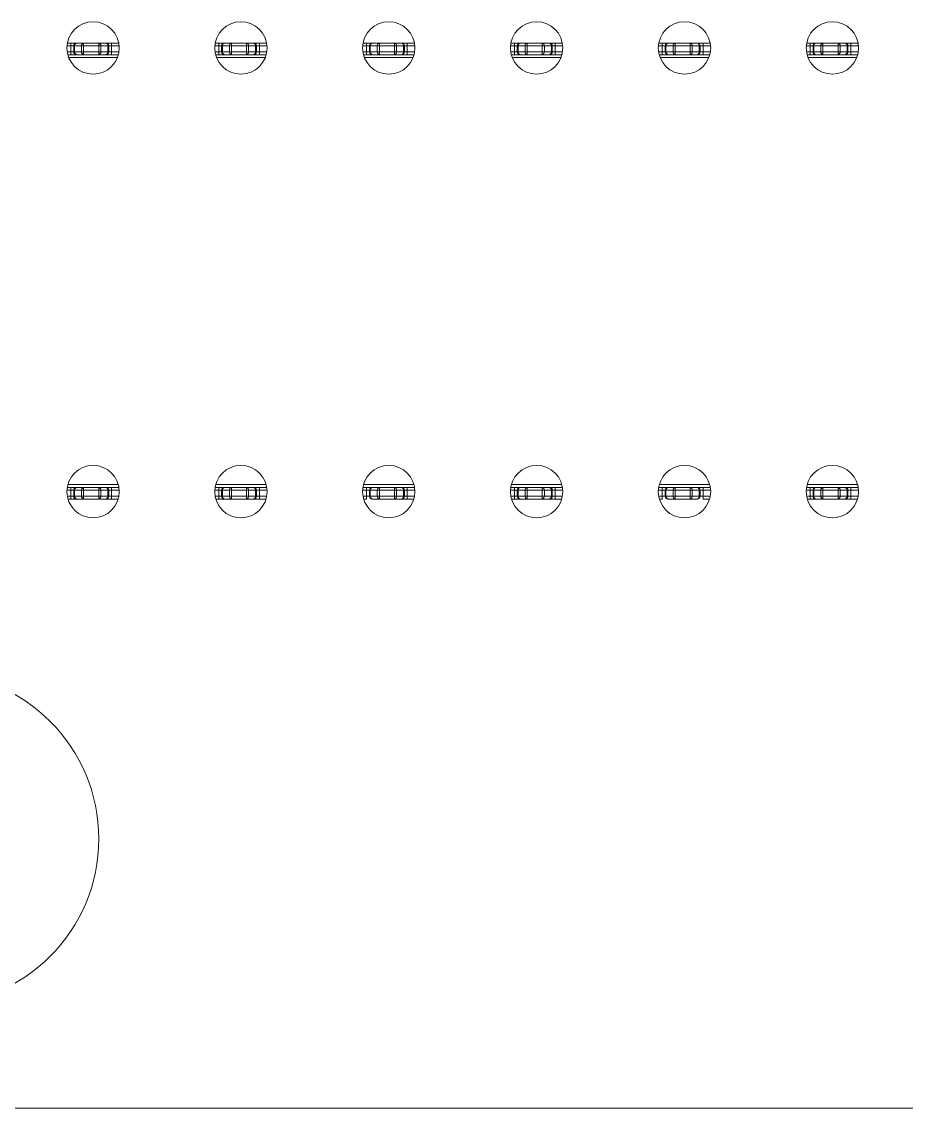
# Model space of a CAD drawing. Header units: millimetres. Extents: x -1 to 210, y -10 to 305.
# Drawn here: x 96.81 to 112.01, y 122.66 to 141.33 of the extents above; entities that cross this region are included whole.
import ezdxf

# ---------------------------------------------------------------- set-up
doc = ezdxf.new("R2010")
doc.units = ezdxf.units.MM

msp = doc.modelspace()

# ---------------------------------------------------------------- linework, layer by layer
at = {"color": 7, "linetype": 'Continuous', "lineweight": 15}
for p, q in [((97.591, 140.909), (97.658, 140.909)), ((98.482, 140.959), (97.598, 140.959)), ((97.598, 140.959), (97.658, 140.959)), ((97.658, 140.959), (97.658, 140.909)), ((97.658, 140.909), (97.708, 140.909)), ((97.658, 140.809), (97.658, 140.909)), ((97.708, 140.909), (97.722, 140.909)), ((97.708, 140.809), (97.708, 140.909)), ((97.708, 140.909), (97.708, 140.809)), ((97.722, 140.909), (97.722, 140.809)), ((97.722, 140.909), (97.843, 140.909)), ((97.758, 140.959), (97.878, 140.959)), ((97.843, 140.809), (97.843, 140.909)), ((97.843, 140.909), (97.878, 140.909)), ((97.878, 140.959), (97.878, 140.909)), ((97.878, 140.959), (98.137, 140.959)), ((97.878, 140.909), (98.137, 140.909)), ((97.878, 140.909), (97.878, 140.809)), ((98.137, 140.909), (98.137, 140.959)), ((98.137, 140.959), (98.258, 140.959)), ((98.137, 140.809), (98.137, 140.909)), ((98.137, 140.909), (98.172, 140.909)), ((98.172, 140.909), (98.172, 140.809)), ((98.172, 140.909), (98.293, 140.909)), ((98.293, 140.809), (98.293, 140.909)), ((98.293, 140.909), (98.308, 140.909)), ((98.308, 140.909), (98.308, 140.809)), ((98.308, 140.909), (98.358, 140.909)), ((98.308, 140.809), (98.308, 140.909)), ((98.358, 140.959), (98.358, 140.909)), ((98.358, 140.959), (98.482, 140.959)), ((98.358, 140.909), (98.358, 140.809)), ((98.358, 140.909), (98.488, 140.909)), ((100.131, 140.909), (100.198, 140.909)), ((101.022, 140.959), (100.138, 140.959)), ((100.138, 140.959), (100.198, 140.959)), ((100.198, 140.959), (100.198, 140.909)), ((100.198, 140.909), (100.248, 140.909)), ((100.198, 140.809), (100.198, 140.909)), ((100.248, 140.909), (100.262, 140.909)), ((100.248, 140.809), (100.248, 140.909)), ((100.248, 140.909), (100.248, 140.809)), ((100.262, 140.909), (100.383, 140.909)), ((100.262, 140.909), (100.262, 140.809)), ((100.298, 140.959), (100.418, 140.959)), ((100.383, 140.809), (100.383, 140.909)), ((100.383, 140.909), (100.418, 140.909)), ((100.418, 140.959), (100.418, 140.909)), ((100.418, 140.959), (100.677, 140.959)), ((100.418, 140.909), (100.418, 140.809)), ((100.418, 140.909), (100.677, 140.909)), ((100.677, 140.909), (100.677, 140.959)), ((100.677, 140.959), (100.798, 140.959)), ((100.677, 140.809), (100.677, 140.909)), ((100.677, 140.909), (100.712, 140.909)), ((100.712, 140.909), (100.712, 140.809)), ((100.712, 140.909), (100.833, 140.909)), ((100.833, 140.809), (100.833, 140.909)), ((100.833, 140.909), (100.848, 140.909)), ((100.848, 140.909), (100.848, 140.809)), ((100.848, 140.909), (100.898, 140.909)), ((100.848, 140.809), (100.848, 140.909)), ((100.898, 140.959), (100.898, 140.909)), ((100.898, 140.959), (101.022, 140.959)), ((100.898, 140.909), (100.898, 140.809)), ((100.898, 140.909), (101.028, 140.909)), ((102.671, 140.909), (102.738, 140.909)), ((103.562, 140.959), (102.678, 140.959)), ((102.678, 140.959), (102.738, 140.959)), ((102.738, 140.959), (102.738, 140.909)), ((102.738, 140.909), (102.788, 140.909)), ((102.738, 140.809), (102.738, 140.909)), ((102.788, 140.909), (102.802, 140.909)), ((102.788, 140.809), (102.788, 140.909)), ((102.788, 140.909), (102.788, 140.809)), ((102.802, 140.909), (102.802, 140.809)), ((102.802, 140.909), (102.923, 140.909)), ((102.838, 140.959), (102.958, 140.959)), ((102.923, 140.809), (102.923, 140.909)), ((102.923, 140.909), (102.958, 140.909)), ((102.958, 140.959), (102.958, 140.909)), ((102.958, 140.959), (103.217, 140.959)), ((102.958, 140.909), (102.958, 140.809)), ((102.958, 140.909), (103.217, 140.909)), ((103.217, 140.909), (103.217, 140.959)), ((103.217, 140.959), (103.338, 140.959)), ((103.217, 140.809), (103.217, 140.909)), ((103.217, 140.909), (103.252, 140.909)), ((103.252, 140.909), (103.252, 140.809)), ((103.252, 140.909), (103.373, 140.909)), ((103.373, 140.809), (103.373, 140.909)), ((103.373, 140.909), (103.388, 140.909)), ((103.388, 140.909), (103.388, 140.809)), ((103.388, 140.909), (103.438, 140.909)), ((103.388, 140.809), (103.388, 140.909)), ((103.438, 140.959), (103.438, 140.909)), ((103.438, 140.959), (103.562, 140.959)), ((103.438, 140.909), (103.438, 140.809)), ((103.438, 140.909), (103.568, 140.909)), ((105.211, 140.909), (105.278, 140.909)), ((106.102, 140.959), (105.218, 140.959)), ((105.218, 140.959), (105.278, 140.959)), ((105.278, 140.959), (105.278, 140.909)), ((105.278, 140.909), (105.328, 140.909)), ((105.278, 140.809), (105.278, 140.909)), ((105.328, 140.909), (105.342, 140.909)), ((105.328, 140.809), (105.328, 140.909)), ((105.328, 140.909), (105.328, 140.809)), ((105.342, 140.909), (105.342, 140.809)), ((105.342, 140.909), (105.463, 140.909)), ((105.378, 140.959), (105.498, 140.959)), ((105.463, 140.809), (105.463, 140.909)), ((105.463, 140.909), (105.498, 140.909)), ((105.498, 140.959), (105.498, 140.909)), ((105.498, 140.959), (105.757, 140.959)), ((105.498, 140.909), (105.498, 140.809)), ((105.498, 140.909), (105.757, 140.909)), ((105.757, 140.909), (105.757, 140.959)), ((105.757, 140.959), (105.878, 140.959)), ((105.757, 140.809), (105.757, 140.909)), ((105.757, 140.909), (105.792, 140.909)), ((105.792, 140.909), (105.792, 140.809)), ((105.792, 140.909), (105.913, 140.909)), ((105.913, 140.809), (105.913, 140.909)), ((105.913, 140.909), (105.928, 140.909)), ((105.928, 140.909), (105.928, 140.809)), ((105.928, 140.909), (105.978, 140.909)), ((105.928, 140.809), (105.928, 140.909)), ((105.978, 140.959), (105.978, 140.909)), ((105.978, 140.959), (106.102, 140.959)), ((105.978, 140.909), (105.978, 140.809)), ((105.978, 140.909), (106.108, 140.909)), ((107.751, 140.909), (107.818, 140.909)), ((108.642, 140.959), (107.758, 140.959)), ((107.758, 140.959), (107.818, 140.959)), ((107.818, 140.959), (107.818, 140.909)), ((107.818, 140.909), (107.868, 140.909)), ((107.818, 140.809), (107.818, 140.909)), ((107.868, 140.909), (107.882, 140.909)), ((107.868, 140.809), (107.868, 140.909)), ((107.882, 140.909), (107.882, 140.809)), ((107.882, 140.909), (108.003, 140.909)), ((107.918, 140.959), (108.038, 140.959)), ((108.003, 140.809), (108.003, 140.909)), ((108.003, 140.909), (108.038, 140.909)), ((108.038, 140.959), (108.038, 140.909)), ((108.038, 140.959), (108.297, 140.959)), ((108.038, 140.909), (108.038, 140.809)), ((108.038, 140.909), (108.297, 140.909)), ((108.297, 140.909), (108.297, 140.959)), ((108.297, 140.959), (108.418, 140.959)), ((108.297, 140.809), (108.297, 140.909)), ((108.297, 140.909), (108.332, 140.909)), ((108.332, 140.909), (108.332, 140.809)), ((108.332, 140.909), (108.453, 140.909)), ((108.453, 140.809), (108.453, 140.909)), ((108.453, 140.909), (108.468, 140.909)), ((108.468, 140.909), (108.468, 140.809)), ((108.468, 140.909), (108.518, 140.909)), ((108.468, 140.809), (108.468, 140.909)), ((108.518, 140.959), (108.518, 140.909)), ((108.518, 140.959), (108.642, 140.959)), ((108.518, 140.909), (108.518, 140.809)), ((108.518, 140.909), (108.648, 140.909)), ((110.291, 140.909), (110.358, 140.909)), ((111.182, 140.959), (110.298, 140.959)), ((110.298, 140.959), (110.358, 140.959)), ((110.358, 140.959), (110.358, 140.909)), ((110.358, 140.909), (110.408, 140.909)), ((110.358, 140.809), (110.358, 140.909)), ((110.408, 140.909), (110.422, 140.909)), ((110.408, 140.809), (110.408, 140.909)), ((110.422, 140.909), (110.422, 140.809)), ((110.422, 140.909), (110.543, 140.909)), ((110.458, 140.959), (110.578, 140.959)), ((110.543, 140.809), (110.543, 140.909)), ((110.543, 140.909), (110.578, 140.909)), ((110.578, 140.959), (110.578, 140.909)), ((110.578, 140.959), (110.837, 140.959)), ((110.578, 140.909), (110.578, 140.809)), ((110.578, 140.909), (110.837, 140.909)), ((110.837, 140.909), (110.837, 140.959)), ((110.837, 140.959), (110.958, 140.959)), ((110.837, 140.809), (110.837, 140.909)), ((110.837, 140.909), (110.872, 140.909)), ((110.872, 140.909), (110.872, 140.809)), ((110.872, 140.909), (110.993, 140.909)), ((110.993, 140.809), (110.993, 140.909)), ((110.993, 140.909), (111.008, 140.909)), ((111.008, 140.909), (111.008, 140.809)), ((111.008, 140.909), (111.058, 140.909)), ((111.058, 140.959), (111.058, 140.909)), ((111.058, 140.959), (111.182, 140.959)), ((111.058, 140.909), (111.058, 140.809)), ((111.058, 140.909), (111.188, 140.909)), ((97.595, 140.809), (97.658, 140.809)), ((97.605, 140.759), (97.658, 140.759)), ((98.475, 140.759), (97.605, 140.759)), ((97.621, 140.709), (98.458, 140.709)), ((97.708, 140.809), (97.658, 140.809)), ((97.658, 140.809), (97.658, 140.759)), ((97.708, 140.809), (97.722, 140.809)), ((97.722, 140.809), (97.843, 140.809)), ((97.758, 140.759), (97.878, 140.759)), ((97.843, 140.809), (97.878, 140.809)), ((97.878, 140.809), (98.137, 140.809)), ((97.878, 140.809), (97.878, 140.759)), ((97.878, 140.759), (98.137, 140.759)), ((98.137, 140.759), (98.137, 140.809)), ((98.137, 140.809), (98.172, 140.809)), ((98.137, 140.759), (98.258, 140.759)), ((98.172, 140.809), (98.293, 140.809)), ((98.293, 140.809), (98.308, 140.809)), ((98.358, 140.809), (98.308, 140.809)), ((98.358, 140.809), (98.358, 140.759)), ((98.358, 140.809), (98.485, 140.809)), ((98.358, 140.759), (98.475, 140.759)), ((100.135, 140.809), (100.198, 140.809)), ((100.145, 140.759), (100.198, 140.759)), ((101.015, 140.759), (100.145, 140.759)), ((100.161, 140.709), (100.998, 140.709)), ((100.248, 140.809), (100.198, 140.809)), ((100.198, 140.809), (100.198, 140.759)), ((100.248, 140.809), (100.262, 140.809)), ((100.262, 140.809), (100.383, 140.809)), ((100.298, 140.759), (100.418, 140.759)), ((100.383, 140.809), (100.418, 140.809)), ((100.418, 140.809), (100.677, 140.809)), ((100.418, 140.809), (100.418, 140.759)), ((100.418, 140.759), (100.677, 140.759)), ((100.677, 140.759), (100.677, 140.809)), ((100.677, 140.809), (100.712, 140.809)), ((100.677, 140.759), (100.798, 140.759)), ((100.712, 140.809), (100.833, 140.809)), ((100.833, 140.809), (100.848, 140.809)), ((100.898, 140.809), (100.848, 140.809)), ((100.898, 140.809), (100.898, 140.759)), ((100.898, 140.809), (101.025, 140.809)), ((100.898, 140.759), (101.015, 140.759)), ((102.675, 140.809), (102.738, 140.809)), ((102.685, 140.759), (102.738, 140.759)), ((103.555, 140.759), (102.685, 140.759)), ((102.701, 140.709), (103.538, 140.709)), ((102.788, 140.809), (102.738, 140.809)), ((102.738, 140.809), (102.738, 140.759)), ((102.788, 140.809), (102.802, 140.809)), ((102.802, 140.809), (102.923, 140.809)), ((102.838, 140.759), (102.958, 140.759)), ((102.923, 140.809), (102.958, 140.809)), ((102.958, 140.809), (103.217, 140.809)), ((102.958, 140.809), (102.958, 140.759)), ((102.958, 140.759), (103.217, 140.759)), ((103.217, 140.759), (103.217, 140.809)), ((103.217, 140.809), (103.252, 140.809)), ((103.217, 140.759), (103.338, 140.759)), ((103.252, 140.809), (103.373, 140.809)), ((103.373, 140.809), (103.388, 140.809)), ((103.438, 140.809), (103.388, 140.809)), ((103.438, 140.809), (103.438, 140.759)), ((103.438, 140.809), (103.565, 140.809)), ((103.438, 140.759), (103.555, 140.759)), ((105.215, 140.809), (105.278, 140.809)), ((105.225, 140.759), (105.278, 140.759)), ((106.095, 140.759), (105.225, 140.759)), ((105.241, 140.709), (106.078, 140.709)), ((105.328, 140.809), (105.278, 140.809)), ((105.278, 140.809), (105.278, 140.759)), ((105.328, 140.809), (105.342, 140.809)), ((105.342, 140.809), (105.463, 140.809)), ((105.378, 140.759), (105.498, 140.759)), ((105.463, 140.809), (105.498, 140.809)), ((105.498, 140.809), (105.757, 140.809)), ((105.498, 140.809), (105.498, 140.759)), ((105.498, 140.759), (105.757, 140.759)), ((105.757, 140.759), (105.757, 140.809)), ((105.757, 140.809), (105.792, 140.809)), ((105.757, 140.759), (105.878, 140.759)), ((105.792, 140.809), (105.913, 140.809)), ((105.913, 140.809), (105.928, 140.809)), ((105.978, 140.809), (105.928, 140.809)), ((105.978, 140.809), (105.978, 140.759)), ((105.978, 140.809), (106.105, 140.809)), ((105.978, 140.759), (106.095, 140.759)), ((107.755, 140.809), (107.818, 140.809)), ((107.765, 140.759), (107.818, 140.759)), ((108.635, 140.759), (107.765, 140.759)), ((107.781, 140.709), (108.618, 140.709)), ((107.868, 140.809), (107.818, 140.809)), ((107.818, 140.809), (107.818, 140.759)), ((107.868, 140.809), (107.882, 140.809)), ((107.882, 140.809), (108.003, 140.809)), ((107.918, 140.759), (108.038, 140.759)), ((108.003, 140.809), (108.038, 140.809)), ((108.038, 140.809), (108.297, 140.809)), ((108.038, 140.809), (108.038, 140.759)), ((108.038, 140.759), (108.297, 140.759)), ((108.297, 140.759), (108.297, 140.809)), ((108.297, 140.809), (108.332, 140.809)), ((108.297, 140.759), (108.418, 140.759)), ((108.332, 140.809), (108.453, 140.809)), ((108.453, 140.809), (108.468, 140.809)), ((108.518, 140.809), (108.468, 140.809)), ((108.518, 140.809), (108.518, 140.759)), ((108.518, 140.809), (108.645, 140.809)), ((108.518, 140.759), (108.635, 140.759)), ((110.295, 140.809), (110.358, 140.809)), ((110.305, 140.759), (110.358, 140.759)), ((111.175, 140.759), (110.305, 140.759)), ((110.321, 140.709), (111.158, 140.709)), ((110.408, 140.809), (110.358, 140.809)), ((110.358, 140.809), (110.358, 140.759)), ((110.408, 140.809), (110.422, 140.809)), ((110.422, 140.809), (110.543, 140.809)), ((110.422, 140.774), (110.422, 140.774)), ((110.458, 140.759), (110.578, 140.759)), ((110.543, 140.809), (110.578, 140.809)), ((110.578, 140.809), (110.837, 140.809)), ((110.578, 140.809), (110.578, 140.759)), ((110.578, 140.759), (110.837, 140.759)), ((110.837, 140.759), (110.837, 140.809)), ((110.837, 140.809), (110.872, 140.809)), ((110.837, 140.759), (110.958, 140.759)), ((110.872, 140.809), (110.993, 140.809)), ((110.993, 140.809), (111.008, 140.809)), ((111.058, 140.809), (111.008, 140.809)), ((111.058, 140.809), (111.058, 140.759)), ((111.058, 140.809), (111.185, 140.809)), ((111.058, 140.759), (111.175, 140.759)), ((97.658, 133.278), (97.59, 133.278)), ((97.658, 133.328), (97.596, 133.328)), ((97.596, 133.328), (98.484, 133.328)), ((98.473, 133.378), (97.607, 133.378)), ((97.658, 133.278), (97.658, 133.328)), ((97.658, 133.278), (97.708, 133.278)), ((97.658, 133.178), (97.658, 133.278)), ((97.722, 133.278), (97.708, 133.278)), ((97.708, 133.178), (97.708, 133.278)), ((97.843, 133.278), (97.722, 133.278)), ((97.722, 133.278), (97.722, 133.178)), ((97.878, 133.328), (97.758, 133.328)), ((97.843, 133.178), (97.843, 133.278)), ((97.878, 133.278), (97.843, 133.278)), ((98.137, 133.328), (97.878, 133.328)), ((97.878, 133.328), (97.878, 133.278)), ((97.878, 133.278), (97.878, 133.178)), ((98.137, 133.278), (97.878, 133.278)), ((98.137, 133.278), (98.137, 133.328)), ((98.258, 133.328), (98.137, 133.328)), ((98.137, 133.178), (98.137, 133.278)), ((98.172, 133.278), (98.137, 133.278)), ((98.172, 133.278), (98.172, 133.178)), ((98.293, 133.278), (98.172, 133.278)), ((98.293, 133.178), (98.293, 133.278)), ((98.308, 133.278), (98.293, 133.278)), ((98.308, 133.278), (98.308, 133.178)), ((98.308, 133.278), (98.358, 133.278)), ((98.358, 133.278), (98.358, 133.328)), ((98.484, 133.328), (98.358, 133.328)), ((98.358, 133.278), (98.358, 133.178)), ((98.489, 133.278), (98.358, 133.278)), ((100.198, 133.278), (100.13, 133.278)), ((100.198, 133.328), (100.136, 133.328)), ((100.136, 133.328), (101.024, 133.328)), ((101.013, 133.378), (100.147, 133.378)), ((100.198, 133.278), (100.198, 133.328)), ((100.198, 133.278), (100.248, 133.278)), ((100.198, 133.178), (100.198, 133.278)), ((100.262, 133.278), (100.248, 133.278)), ((100.248, 133.178), (100.248, 133.278)), ((100.383, 133.278), (100.262, 133.278)), ((100.262, 133.278), (100.262, 133.178)), ((100.418, 133.328), (100.298, 133.328)), ((100.383, 133.178), (100.383, 133.278)), ((100.418, 133.278), (100.383, 133.278)), ((100.677, 133.328), (100.418, 133.328)), ((100.418, 133.328), (100.418, 133.278)), ((100.677, 133.278), (100.418, 133.278)), ((100.418, 133.278), (100.418, 133.178)), ((100.677, 133.278), (100.677, 133.328)), ((100.798, 133.328), (100.677, 133.328)), ((100.677, 133.178), (100.677, 133.278)), ((100.712, 133.278), (100.677, 133.278)), ((100.712, 133.278), (100.712, 133.178)), ((100.833, 133.278), (100.712, 133.278)), ((100.833, 133.178), (100.833, 133.278)), ((100.848, 133.278), (100.833, 133.278)), ((100.848, 133.278), (100.848, 133.178)), ((100.848, 133.278), (100.898, 133.278)), ((100.898, 133.278), (100.898, 133.328)), ((101.024, 133.328), (100.898, 133.328)), ((100.898, 133.278), (100.898, 133.178)), ((101.029, 133.278), (100.898, 133.278)), ((102.738, 133.278), (102.67, 133.278)), ((102.738, 133.328), (102.676, 133.328)), ((102.676, 133.328), (103.564, 133.328)), ((103.553, 133.378), (102.687, 133.378)), ((102.738, 133.278), (102.738, 133.328)), ((102.738, 133.278), (102.788, 133.278)), ((102.738, 133.178), (102.738, 133.278)), ((102.802, 133.278), (102.788, 133.278)), ((102.788, 133.178), (102.788, 133.278)), ((102.923, 133.278), (102.802, 133.278)), ((102.802, 133.278), (102.802, 133.178)), ((102.958, 133.328), (102.838, 133.328)), ((102.923, 133.178), (102.923, 133.278)), ((102.958, 133.278), (102.923, 133.278)), ((103.217, 133.328), (102.958, 133.328)), ((102.958, 133.328), (102.958, 133.278)), ((102.958, 133.278), (102.958, 133.178)), ((103.217, 133.278), (102.958, 133.278)), ((103.217, 133.278), (103.217, 133.328)), ((103.338, 133.328), (103.217, 133.328)), ((103.217, 133.178), (103.217, 133.278)), ((103.252, 133.278), (103.217, 133.278)), ((103.252, 133.278), (103.252, 133.178)), ((103.373, 133.278), (103.252, 133.278)), ((103.373, 133.178), (103.373, 133.278)), ((103.388, 133.278), (103.373, 133.278)), ((103.388, 133.278), (103.388, 133.178)), ((103.388, 133.278), (103.438, 133.278)), ((103.438, 133.278), (103.438, 133.328)), ((103.564, 133.328), (103.438, 133.328)), ((103.438, 133.278), (103.438, 133.178)), ((103.569, 133.278), (103.438, 133.278)), ((105.278, 133.278), (105.21, 133.278)), ((105.278, 133.328), (105.216, 133.328)), ((105.216, 133.328), (106.104, 133.328)), ((106.093, 133.378), (105.227, 133.378)), ((105.278, 133.278), (105.278, 133.328)), ((105.278, 133.278), (105.328, 133.278)), ((105.278, 133.178), (105.278, 133.278)), ((105.342, 133.278), (105.328, 133.278)), ((105.328, 133.178), (105.328, 133.278)), ((105.463, 133.278), (105.342, 133.278)), ((105.342, 133.278), (105.342, 133.178)), ((105.498, 133.328), (105.378, 133.328)), ((105.463, 133.178), (105.463, 133.278)), ((105.498, 133.278), (105.463, 133.278)), ((105.757, 133.328), (105.498, 133.328)), ((105.498, 133.328), (105.498, 133.278)), ((105.498, 133.278), (105.498, 133.178)), ((105.757, 133.278), (105.498, 133.278)), ((105.757, 133.278), (105.757, 133.328)), ((105.878, 133.328), (105.757, 133.328)), ((105.757, 133.178), (105.757, 133.278)), ((105.792, 133.278), (105.757, 133.278)), ((105.792, 133.278), (105.792, 133.178)), ((105.913, 133.278), (105.792, 133.278)), ((105.913, 133.178), (105.913, 133.278)), ((105.928, 133.278), (105.913, 133.278)), ((105.928, 133.278), (105.928, 133.178)), ((105.928, 133.278), (105.978, 133.278)), ((105.978, 133.278), (105.978, 133.328)), ((106.104, 133.328), (105.978, 133.328)), ((105.978, 133.278), (105.978, 133.178)), ((106.109, 133.278), (105.978, 133.278)), ((107.818, 133.278), (107.75, 133.278)), ((107.818, 133.328), (107.756, 133.328)), ((107.756, 133.328), (108.644, 133.328)), ((108.633, 133.378), (107.767, 133.378)), ((107.818, 133.278), (107.818, 133.328)), ((107.818, 133.278), (107.868, 133.278)), ((107.818, 133.178), (107.818, 133.278)), ((107.882, 133.278), (107.868, 133.278)), ((107.868, 133.178), (107.868, 133.278)), ((108.003, 133.278), (107.882, 133.278)), ((107.882, 133.278), (107.882, 133.178)), ((108.038, 133.328), (107.918, 133.328)), ((108.003, 133.178), (108.003, 133.278)), ((108.038, 133.278), (108.003, 133.278)), ((108.297, 133.328), (108.038, 133.328)), ((108.038, 133.328), (108.038, 133.278)), ((108.297, 133.278), (108.038, 133.278)), ((108.038, 133.278), (108.038, 133.178)), ((108.297, 133.278), (108.297, 133.328)), ((108.418, 133.328), (108.297, 133.328)), ((108.297, 133.178), (108.297, 133.278)), ((108.332, 133.278), (108.297, 133.278)), ((108.332, 133.278), (108.332, 133.178)), ((108.453, 133.278), (108.332, 133.278)), ((108.453, 133.178), (108.453, 133.278)), ((108.468, 133.278), (108.453, 133.278)), ((108.468, 133.278), (108.468, 133.178)), ((108.468, 133.278), (108.518, 133.278)), ((108.468, 133.178), (108.468, 133.278)), ((108.518, 133.278), (108.518, 133.328)), ((108.644, 133.328), (108.518, 133.328)), ((108.518, 133.278), (108.518, 133.178)), ((108.649, 133.278), (108.518, 133.278)), ((110.358, 133.278), (110.29, 133.278)), ((110.358, 133.328), (110.296, 133.328)), ((110.296, 133.328), (111.184, 133.328)), ((111.173, 133.378), (110.307, 133.378)), ((110.358, 133.278), (110.358, 133.328)), ((110.358, 133.278), (110.408, 133.278)), ((110.358, 133.178), (110.358, 133.278)), ((110.422, 133.278), (110.408, 133.278)), ((110.408, 133.178), (110.408, 133.278)), ((110.543, 133.278), (110.422, 133.278)), ((110.422, 133.278), (110.422, 133.178)), ((110.578, 133.328), (110.458, 133.328)), ((110.543, 133.178), (110.543, 133.278)), ((110.578, 133.278), (110.543, 133.278)), ((110.837, 133.328), (110.578, 133.328)), ((110.578, 133.328), (110.578, 133.278)), ((110.578, 133.278), (110.578, 133.178)), ((110.837, 133.278), (110.578, 133.278)), ((110.837, 133.278), (110.837, 133.328)), ((110.958, 133.328), (110.837, 133.328)), ((110.837, 133.178), (110.837, 133.278)), ((110.872, 133.278), (110.837, 133.278)), ((110.872, 133.278), (110.872, 133.178)), ((110.993, 133.278), (110.872, 133.278)), ((110.993, 133.178), (110.993, 133.278)), ((111.008, 133.278), (110.993, 133.278)), ((111.008, 133.278), (111.008, 133.178)), ((111.008, 133.278), (111.058, 133.278)), ((111.058, 133.278), (111.058, 133.328)), ((111.184, 133.328), (111.058, 133.328)), ((111.058, 133.278), (111.058, 133.178)), ((111.189, 133.278), (111.058, 133.278)), ((97.658, 133.178), (97.596, 133.178)), ((97.658, 133.128), (97.608, 133.128)), ((97.708, 133.178), (97.658, 133.178)), ((97.658, 133.128), (97.658, 133.178)), ((97.722, 133.178), (97.708, 133.178)), ((97.843, 133.178), (97.722, 133.178)), ((97.878, 133.128), (97.758, 133.128)), ((97.878, 133.178), (97.843, 133.178)), ((98.137, 133.178), (97.878, 133.178)), ((97.878, 133.178), (97.878, 133.128)), ((98.137, 133.128), (97.878, 133.128)), ((98.137, 133.128), (98.137, 133.178)), ((98.172, 133.178), (98.137, 133.178)), ((98.258, 133.128), (98.137, 133.128)), ((98.293, 133.178), (98.172, 133.178)), ((98.308, 133.178), (98.293, 133.178)), ((98.358, 133.178), (98.308, 133.178)), ((98.358, 133.128), (98.358, 133.178)), ((98.483, 133.178), (98.358, 133.178)), ((98.471, 133.128), (98.358, 133.128)), ((100.198, 133.178), (100.136, 133.178)), ((100.198, 133.128), (100.148, 133.128)), ((100.248, 133.178), (100.198, 133.178)), ((100.198, 133.128), (100.198, 133.178)), ((100.262, 133.178), (100.248, 133.178)), ((100.383, 133.178), (100.262, 133.178)), ((100.418, 133.128), (100.298, 133.128)), ((100.418, 133.178), (100.383, 133.178)), ((100.677, 133.178), (100.418, 133.178)), ((100.418, 133.178), (100.418, 133.128)), ((100.677, 133.128), (100.418, 133.128)), ((100.677, 133.128), (100.677, 133.178)), ((100.712, 133.178), (100.677, 133.178)), ((100.798, 133.128), (100.677, 133.128)), ((100.833, 133.178), (100.712, 133.178)), ((100.848, 133.178), (100.833, 133.178)), ((100.898, 133.178), (100.848, 133.178)), ((100.898, 133.128), (100.898, 133.178)), ((101.023, 133.178), (100.898, 133.178)), ((101.011, 133.128), (100.898, 133.128)), ((102.738, 133.178), (102.676, 133.178)), ((102.738, 133.128), (102.688, 133.128)), ((102.788, 133.178), (102.738, 133.178)), ((102.738, 133.128), (102.738, 133.178)), ((102.802, 133.178), (102.788, 133.178)), ((102.923, 133.178), (102.802, 133.178)), ((102.958, 133.128), (102.838, 133.128)), ((102.958, 133.178), (102.923, 133.178)), ((103.217, 133.178), (102.958, 133.178)), ((102.958, 133.178), (102.958, 133.128)), ((103.217, 133.128), (102.958, 133.128)), ((103.217, 133.128), (103.217, 133.178)), ((103.252, 133.178), (103.217, 133.178)), ((103.338, 133.128), (103.217, 133.128)), ((103.373, 133.178), (103.252, 133.178)), ((103.388, 133.178), (103.373, 133.178)), ((103.438, 133.178), (103.388, 133.178)), ((103.438, 133.128), (103.438, 133.178)), ((103.563, 133.178), (103.438, 133.178)), ((103.551, 133.128), (103.438, 133.128)), ((105.278, 133.178), (105.216, 133.178)), ((105.278, 133.128), (105.228, 133.128)), ((105.328, 133.178), (105.278, 133.178)), ((105.278, 133.128), (105.278, 133.178)), ((105.342, 133.178), (105.328, 133.178)), ((105.463, 133.178), (105.342, 133.178)), ((105.498, 133.128), (105.378, 133.128)), ((105.498, 133.178), (105.463, 133.178)), ((105.757, 133.178), (105.498, 133.178)), ((105.498, 133.178), (105.498, 133.128)), ((105.757, 133.128), (105.498, 133.128)), ((105.757, 133.128), (105.757, 133.178)), ((105.792, 133.178), (105.757, 133.178)), ((105.878, 133.128), (105.757, 133.128)), ((105.913, 133.178), (105.792, 133.178)), ((105.928, 133.178), (105.913, 133.178)), ((105.978, 133.178), (105.928, 133.178)), ((105.978, 133.128), (105.978, 133.178)), ((106.103, 133.178), (105.978, 133.178)), ((106.091, 133.128), (105.978, 133.128)), ((107.818, 133.178), (107.756, 133.178)), ((107.818, 133.128), (107.768, 133.128)), ((107.868, 133.178), (107.818, 133.178)), ((107.818, 133.128), (107.818, 133.178)), ((107.882, 133.178), (107.868, 133.178)), ((108.003, 133.178), (107.882, 133.178)), ((108.038, 133.128), (107.918, 133.128)), ((108.038, 133.178), (108.003, 133.178)), ((108.297, 133.178), (108.038, 133.178)), ((108.038, 133.178), (108.038, 133.128)), ((108.297, 133.128), (108.038, 133.128)), ((108.297, 133.128), (108.297, 133.178)), ((108.332, 133.178), (108.297, 133.178)), ((108.418, 133.128), (108.297, 133.128)), ((108.453, 133.178), (108.332, 133.178)), ((108.468, 133.178), (108.453, 133.178)), ((108.518, 133.178), (108.468, 133.178)), ((108.518, 133.128), (108.518, 133.178)), ((108.643, 133.178), (108.518, 133.178)), ((108.631, 133.128), (108.518, 133.128)), ((110.358, 133.178), (110.296, 133.178)), ((110.358, 133.128), (110.308, 133.128)), ((110.408, 133.178), (110.358, 133.178)), ((110.358, 133.128), (110.358, 133.178)), ((110.422, 133.178), (110.408, 133.178)), ((110.543, 133.178), (110.422, 133.178)), ((110.578, 133.128), (110.458, 133.128)), ((110.578, 133.178), (110.543, 133.178)), ((110.837, 133.178), (110.578, 133.178)), ((110.578, 133.178), (110.578, 133.128)), ((110.837, 133.128), (110.578, 133.128)), ((110.837, 133.128), (110.837, 133.178)), ((110.872, 133.178), (110.837, 133.178)), ((110.958, 133.128), (110.837, 133.128)), ((110.993, 133.178), (110.872, 133.178)), ((111.008, 133.178), (110.993, 133.178)), ((111.058, 133.178), (111.008, 133.178)), ((111.058, 133.128), (111.058, 133.178)), ((111.183, 133.178), (111.058, 133.178)), ((111.171, 133.128), (111.058, 133.128)), ((77.139, 122.664), (131.139, 122.664))]:
    msp.add_line(p, q, dxfattribs=at)
for centre, radius in [((98.04, 140.875), 0.45), ((100.58, 140.875), 0.45), ((103.12, 140.875), 0.45), ((105.66, 140.875), 0.45), ((108.2, 140.875), 0.45), ((110.74, 140.875), 0.45), ((98.04, 133.255), 0.45), ((100.58, 133.255), 0.45), ((103.12, 133.255), 0.45), ((105.66, 133.255), 0.45), ((108.2, 133.255), 0.45), ((110.74, 133.255), 0.45), ((95.289, 127.291), 2.85)]:
    msp.add_circle(centre, radius, dxfattribs=at)
for centre, radius, start, end in [((97.758, 140.909), 0.05, 90, 180), ((97.758, 140.909), 0.05, 90, 180), ((97.766, 140.916), 0.0446, 101.4172, 188.0528), ((97.887, 140.916), 0.0446, 101.4172, 188.0528), ((98.128, 140.916), 0.0446, 351.9529, 78.5771), ((98.249, 140.916), 0.0446, 351.9472, 78.5828), ((98.258, 140.909), 0.05, 360, 90), ((98.258, 140.909), 0.05, 360, 90), ((100.298, 140.909), 0.05, 90, 180), ((100.298, 140.909), 0.05, 90, 180), ((100.306, 140.916), 0.0446, 101.4223, 188.0506), ((100.427, 140.916), 0.0446, 101.4233, 188.0495), ((100.668, 140.916), 0.0446, 351.9494, 78.5777), ((100.789, 140.916), 0.0446, 351.9478, 78.5793), ((100.798, 140.909), 0.05, 360, 90), ((100.798, 140.909), 0.05, 360, 90), ((102.838, 140.909), 0.05, 90, 180), ((102.838, 140.909), 0.05, 90, 180), ((102.846, 140.916), 0.0446, 101.4233, 188.0495), ((102.967, 140.916), 0.0446, 101.4233, 188.0495), ((103.208, 140.916), 0.0446, 351.9478, 78.5793), ((103.329, 140.916), 0.0446, 351.9478, 78.5793), ((103.338, 140.909), 0.05, 360, 90), ((103.338, 140.909), 0.05, 360, 90), ((105.378, 140.909), 0.05, 90, 180), ((105.378, 140.909), 0.05, 90, 180), ((105.386, 140.916), 0.0446, 101.4201, 188.0499), ((105.507, 140.916), 0.0446, 101.4201, 188.0499), ((105.748, 140.916), 0.0446, 351.9478, 78.5793), ((105.869, 140.916), 0.0446, 351.9478, 78.5793), ((105.878, 140.909), 0.05, 360, 90), ((105.878, 140.909), 0.05, 360, 90), ((107.918, 140.909), 0.05, 90, 180), ((107.918, 140.909), 0.05, 90, 180), ((107.926, 140.916), 0.0446, 101.4201, 188.0499), ((108.047, 140.916), 0.0446, 101.4201, 188.0499), ((108.288, 140.916), 0.0446, 351.9478, 78.5793), ((108.409, 140.916), 0.0446, 351.945, 78.5822), ((108.418, 140.909), 0.05, 360, 90), ((108.418, 140.909), 0.05, 360, 90), ((110.458, 140.909), 0.05, 90, 180), ((110.458, 140.909), 0.05, 90, 180), ((110.466, 140.916), 0.0446, 101.4178, 188.055), ((110.587, 140.916), 0.0446, 101.4178, 188.055), ((110.828, 140.916), 0.0446, 351.945, 78.5822), ((110.949, 140.916), 0.0446, 351.945, 78.5822), ((110.958, 140.909), 0.05, 360, 90), ((110.958, 140.909), 0.05, 360, 90), ((97.758, 140.809), 0.05, 180, 270), ((97.758, 140.809), 0.05, 180, 270), ((97.766, 140.803), 0.0446, 171.949, 258.583), ((97.887, 140.803), 0.0446, 171.949, 258.583), ((98.128, 140.803), 0.0446, 281.4228, 8.0452), ((98.249, 140.803), 0.0446, 281.417, 8.051), ((98.258, 140.809), 0.05, 270, 360), ((98.258, 140.809), 0.05, 270, 360), ((100.298, 140.809), 0.05, 180, 270), ((100.298, 140.809), 0.05, 180, 270), ((100.306, 140.803), 0.0446, 171.9512, 258.5779), ((100.427, 140.803), 0.0446, 171.9523, 258.5768), ((100.668, 140.803), 0.0446, 281.4221, 8.0488), ((100.789, 140.803), 0.0446, 281.4205, 8.0503), ((100.798, 140.809), 0.05, 270, 360), ((100.798, 140.809), 0.05, 270, 360), ((102.838, 140.809), 0.05, 180, 270), ((102.838, 140.809), 0.05, 180, 270), ((102.846, 140.803), 0.0446, 171.9523, 258.5768), ((102.967, 140.803), 0.0446, 171.9523, 258.5768), ((103.208, 140.803), 0.0446, 281.4205, 8.0503), ((103.329, 140.803), 0.0446, 281.4205, 8.0503), ((103.338, 140.809), 0.05, 270, 360), ((103.338, 140.809), 0.05, 270, 360), ((105.378, 140.809), 0.05, 180, 270), ((105.378, 140.809), 0.05, 180, 270), ((105.386, 140.803), 0.0446, 171.9519, 258.5801), ((105.507, 140.803), 0.0446, 171.9519, 258.5801), ((105.748, 140.803), 0.0446, 281.4205, 8.0503), ((105.869, 140.803), 0.0446, 281.4205, 8.0503), ((105.878, 140.809), 0.05, 270, 360), ((105.878, 140.809), 0.05, 270, 360), ((107.918, 140.809), 0.05, 180, 270), ((107.918, 140.809), 0.05, 180, 270), ((107.926, 140.803), 0.0446, 171.9519, 258.5801), ((108.047, 140.803), 0.0446, 171.9519, 258.5801), ((108.288, 140.803), 0.0446, 281.4205, 8.0503), ((108.409, 140.803), 0.0446, 281.4177, 8.0532), ((108.418, 140.809), 0.05, 270, 360), ((108.418, 140.809), 0.05, 270, 360), ((110.458, 140.809), 0.05, 180, 270), ((110.458, 140.809), 0.05, 180, 270), ((110.466, 140.803), 0.0446, 171.9468, 258.5823), ((110.587, 140.803), 0.0446, 171.9468, 258.5823), ((110.828, 140.803), 0.0446, 281.4177, 8.0532), ((110.949, 140.803), 0.0446, 281.4177, 8.0532), ((110.958, 140.809), 0.05, 270, 360), ((110.958, 140.809), 0.05, 270, 360), ((97.758, 133.278), 0.05, 90, 180), ((97.758, 133.278), 0.05, 90, 180), ((97.766, 133.285), 0.0446, 101.416, 188.052), ((97.887, 133.285), 0.0446, 101.416, 188.052), ((98.128, 133.285), 0.0446, 351.9537, 78.5783), ((98.249, 133.285), 0.0446, 351.9537, 78.5783), ((98.258, 133.278), 0.05, 360, 90), ((98.258, 133.278), 0.05, 360, 90), ((100.298, 133.278), 0.05, 90, 180), ((100.298, 133.278), 0.05, 90, 180), ((100.306, 133.285), 0.0446, 101.4205, 188.0503), ((100.427, 133.285), 0.0446, 101.4232, 188.0477), ((100.668, 133.285), 0.0446, 351.9523, 78.5768), ((100.789, 133.285), 0.0446, 351.9512, 78.5779), ((100.798, 133.278), 0.05, 360, 90), ((100.798, 133.278), 0.05, 360, 90), ((102.838, 133.278), 0.05, 90, 180), ((102.838, 133.278), 0.05, 90, 180), ((102.846, 133.285), 0.0446, 101.4232, 188.0477), ((102.967, 133.285), 0.0446, 101.4232, 188.0477), ((103.208, 133.285), 0.0446, 351.9497, 78.5795), ((103.329, 133.285), 0.0446, 351.9497, 78.5795), ((103.338, 133.278), 0.05, 360, 90), ((103.338, 133.278), 0.05, 360, 90), ((105.378, 133.278), 0.05, 90, 180), ((105.378, 133.278), 0.05, 90, 180), ((105.386, 133.285), 0.0446, 101.4232, 188.0477), ((105.507, 133.285), 0.0446, 101.4199, 188.0481), ((105.748, 133.285), 0.0446, 351.9497, 78.5795), ((105.869, 133.285), 0.0446, 351.9497, 78.5795), ((105.878, 133.278), 0.05, 360, 90), ((105.878, 133.278), 0.05, 360, 90), ((107.918, 133.278), 0.05, 90, 180), ((107.918, 133.278), 0.05, 90, 180), ((107.926, 133.285), 0.0446, 101.4199, 188.0481), ((108.047, 133.285), 0.0446, 101.4199, 188.0481), ((108.288, 133.285), 0.0446, 351.9497, 78.5795), ((108.409, 133.285), 0.0446, 351.9497, 78.5795), ((108.418, 133.278), 0.05, 360, 90), ((108.418, 133.278), 0.05, 360, 90), ((110.458, 133.278), 0.05, 90, 180), ((110.458, 133.278), 0.05, 90, 180), ((110.466, 133.285), 0.0446, 101.4199, 188.0481), ((110.587, 133.285), 0.0446, 101.4177, 188.0532), ((110.828, 133.285), 0.0446, 351.9468, 78.5823), ((110.949, 133.285), 0.0446, 351.9468, 78.5823), ((110.958, 133.278), 0.05, 360, 90), ((110.958, 133.278), 0.05, 360, 90), ((97.758, 133.178), 0.05, 180, 270), ((97.758, 133.178), 0.05, 180, 270), ((97.766, 133.172), 0.0446, 171.9508, 258.5792), ((97.887, 133.172), 0.0446, 171.9508, 258.5792), ((98.128, 133.172), 0.0446, 281.4265, 8.0435), ((98.249, 133.172), 0.0446, 281.4265, 8.0435), ((98.258, 133.178), 0.05, 270, 360), ((98.258, 133.178), 0.05, 270, 360), ((100.298, 133.178), 0.05, 180, 270), ((100.298, 133.178), 0.05, 180, 270), ((100.306, 133.172), 0.0446, 171.9514, 258.5757), ((100.427, 133.172), 0.0446, 171.9541, 258.5731), ((100.668, 133.172), 0.0446, 281.4269, 8.0459), ((100.789, 133.172), 0.0446, 281.4258, 8.047), ((100.798, 133.178), 0.05, 270, 360), ((100.798, 133.178), 0.05, 270, 360), ((102.838, 133.178), 0.05, 180, 270), ((102.838, 133.178), 0.05, 180, 270), ((102.846, 133.172), 0.0446, 171.9541, 258.5731), ((102.967, 133.172), 0.0446, 171.9541, 258.5731), ((103.208, 133.172), 0.0446, 281.4243, 8.0486), ((103.329, 133.172), 0.0446, 281.4243, 8.0486), ((103.338, 133.178), 0.05, 270, 360), ((103.338, 133.178), 0.05, 270, 360), ((105.378, 133.178), 0.05, 180, 270), ((105.378, 133.178), 0.05, 180, 270), ((105.386, 133.172), 0.0446, 171.9541, 258.5731), ((105.507, 133.172), 0.0446, 171.9537, 258.5763), ((105.748, 133.172), 0.0446, 281.4243, 8.0486), ((105.869, 133.172), 0.0446, 281.4243, 8.0486), ((105.878, 133.178), 0.05, 270, 360), ((105.878, 133.178), 0.05, 270, 360), ((107.918, 133.178), 0.05, 180, 270), ((107.918, 133.178), 0.05, 180, 270), ((107.926, 133.172), 0.0446, 171.9537, 258.5763), ((108.047, 133.172), 0.0446, 171.9537, 258.5763), ((108.288, 133.172), 0.0446, 281.4243, 8.0486), ((108.409, 133.172), 0.0446, 281.4243, 8.0486), ((108.418, 133.178), 0.05, 270, 360), ((108.418, 133.178), 0.05, 270, 360), ((110.458, 133.178), 0.05, 180, 270), ((110.458, 133.178), 0.05, 180, 270), ((110.466, 133.172), 0.0446, 171.9537, 258.5763), ((110.587, 133.172), 0.0446, 171.9472, 258.5799), ((110.828, 133.172), 0.0446, 281.4201, 8.0528), ((110.949, 133.172), 0.0446, 281.4214, 8.0514), ((110.958, 133.178), 0.05, 270, 360), ((110.958, 133.178), 0.05, 270, 360)]:
    msp.add_arc(centre, radius, start, end, dxfattribs=at)
for points, knots in [([(97.658, 140.959), (97.671, 140.959), (97.697, 140.959), (97.725, 140.959), (97.741, 140.959), (97.754, 140.959), (97.756, 140.959), (97.758, 140.959)], [0, 0, 0, 0, 0.250669, 0.499119, 0.624139, 0.746092, 1, 1, 1, 1]), ([(98.258, 140.959), (98.259, 140.959), (98.262, 140.959), (98.282, 140.959), (98.301, 140.959), (98.324, 140.959), (98.344, 140.959), (98.358, 140.959)], [0, 0, 0, 0, 0.250657, 0.49913, 0.624126, 0.746099, 1, 1, 1, 1]), ([(100.198, 140.959), (100.211, 140.959), (100.237, 140.959), (100.265, 140.959), (100.281, 140.959), (100.294, 140.959), (100.296, 140.959), (100.298, 140.959)], [0, 0, 0, 0, 0.250656, 0.499127, 0.624139, 0.746097, 1, 1, 1, 1]), ([(100.798, 140.959), (100.799, 140.959), (100.802, 140.959), (100.822, 140.959), (100.841, 140.959), (100.864, 140.959), (100.884, 140.959), (100.898, 140.959)], [0, 0, 0, 0, 0.250658, 0.49912, 0.624135, 0.746097, 1, 1, 1, 1]), ([(102.738, 140.959), (102.751, 140.959), (102.777, 140.959), (102.805, 140.959), (102.821, 140.959), (102.834, 140.959), (102.836, 140.959), (102.838, 140.959)], [0, 0, 0, 0, 0.250656, 0.499127, 0.624139, 0.746097, 1, 1, 1, 1]), ([(103.338, 140.959), (103.339, 140.959), (103.342, 140.959), (103.362, 140.959), (103.381, 140.959), (103.404, 140.959), (103.424, 140.959), (103.438, 140.959)], [0, 0, 0, 0, 0.250658, 0.49912, 0.624135, 0.746097, 1, 1, 1, 1]), ([(105.278, 140.959), (105.291, 140.959), (105.317, 140.959), (105.345, 140.959), (105.361, 140.959), (105.374, 140.959), (105.376, 140.959), (105.378, 140.959)], [0, 0, 0, 0, 0.250668, 0.499128, 0.62414, 0.746097, 1, 1, 1, 1]), ([(105.878, 140.959), (105.879, 140.959), (105.882, 140.959), (105.902, 140.959), (105.921, 140.959), (105.944, 140.959), (105.964, 140.959), (105.978, 140.959)], [0, 0, 0, 0, 0.250658, 0.49912, 0.624135, 0.746097, 1, 1, 1, 1]), ([(107.818, 140.959), (107.831, 140.959), (107.857, 140.959), (107.885, 140.959), (107.901, 140.959), (107.914, 140.959), (107.916, 140.959), (107.918, 140.959)], [0, 0, 0, 0, 0.250667, 0.499127, 0.624139, 0.746096, 1, 1, 1, 1]), ([(108.418, 140.959), (108.419, 140.959), (108.422, 140.959), (108.442, 140.959), (108.461, 140.959), (108.484, 140.959), (108.504, 140.959), (108.518, 140.959)], [0, 0, 0, 0, 0.250659, 0.499128, 0.624134, 0.746096, 1, 1, 1, 1]), ([(110.358, 140.959), (110.371, 140.959), (110.397, 140.959), (110.425, 140.959), (110.441, 140.959), (110.454, 140.959), (110.456, 140.959), (110.458, 140.959)], [0, 0, 0, 0, 0.250658, 0.499121, 0.624133, 0.746091, 1, 1, 1, 1]), ([(110.958, 140.959), (110.959, 140.959), (110.962, 140.959), (110.982, 140.959), (111.001, 140.959), (111.024, 140.959), (111.044, 140.959), (111.058, 140.959)], [0, 0, 0, 0, 0.250659, 0.499129, 0.624144, 0.746096, 1, 1, 1, 1]), ([(98.258, 140.759), (98.259, 140.759), (98.262, 140.759), (98.282, 140.759), (98.301, 140.759), (98.324, 140.759), (98.344, 140.759), (98.358, 140.759)], [0, 0, 0, 0, 0.250657, 0.49913, 0.624126, 0.746099, 1, 1, 1, 1]), ([(100.198, 140.759), (100.211, 140.759), (100.237, 140.759), (100.265, 140.759), (100.281, 140.759), (100.294, 140.759), (100.296, 140.759), (100.298, 140.759)], [0, 0, 0, 0, 0.250656, 0.499127, 0.624139, 0.746097, 1, 1, 1, 1]), ([(100.798, 140.759), (100.799, 140.759), (100.802, 140.759), (100.822, 140.759), (100.841, 140.759), (100.864, 140.759), (100.884, 140.759), (100.898, 140.759)], [0, 0, 0, 0, 0.250658, 0.49912, 0.624135, 0.746097, 1, 1, 1, 1]), ([(102.738, 140.759), (102.751, 140.759), (102.777, 140.759), (102.805, 140.759), (102.821, 140.759), (102.834, 140.759), (102.836, 140.759), (102.838, 140.759)], [0, 0, 0, 0, 0.250656, 0.499127, 0.624139, 0.746097, 1, 1, 1, 1]), ([(103.338, 140.759), (103.339, 140.759), (103.342, 140.759), (103.362, 140.759), (103.381, 140.759), (103.404, 140.759), (103.424, 140.759), (103.438, 140.759)], [0, 0, 0, 0, 0.250658, 0.49912, 0.624135, 0.746097, 1, 1, 1, 1]), ([(105.278, 140.759), (105.291, 140.759), (105.317, 140.759), (105.345, 140.759), (105.361, 140.759), (105.374, 140.759), (105.376, 140.759), (105.378, 140.759)], [0, 0, 0, 0, 0.250668, 0.499128, 0.62414, 0.746097, 1, 1, 1, 1]), ([(105.878, 140.759), (105.879, 140.759), (105.882, 140.759), (105.902, 140.759), (105.921, 140.759), (105.944, 140.759), (105.964, 140.759), (105.978, 140.759)], [0, 0, 0, 0, 0.250658, 0.49912, 0.624135, 0.746097, 1, 1, 1, 1]), ([(107.818, 140.759), (107.831, 140.759), (107.857, 140.759), (107.885, 140.759), (107.901, 140.759), (107.914, 140.759), (107.916, 140.759), (107.918, 140.759)], [0, 0, 0, 0, 0.250668, 0.499128, 0.62414, 0.746097, 1, 1, 1, 1]), ([(108.418, 140.759), (108.419, 140.759), (108.422, 140.759), (108.442, 140.759), (108.461, 140.759), (108.484, 140.759), (108.504, 140.759), (108.518, 140.759)], [0, 0, 0, 0, 0.250659, 0.499128, 0.624134, 0.746096, 1, 1, 1, 1]), ([(110.958, 140.759), (110.959, 140.759), (110.962, 140.759), (110.982, 140.759), (111.001, 140.759), (111.024, 140.759), (111.044, 140.759), (111.058, 140.759)], [0, 0, 0, 0, 0.250659, 0.499129, 0.624144, 0.746096, 1, 1, 1, 1]), ([(97.758, 133.328), (97.756, 133.328), (97.753, 133.328), (97.734, 133.328), (97.714, 133.328), (97.691, 133.328), (97.671, 133.328), (97.658, 133.328)], [0, 0, 0, 0, 0.250661, 0.499125, 0.624142, 0.746094, 1, 1, 1, 1]), ([(98.358, 133.328), (98.344, 133.328), (98.318, 133.328), (98.291, 133.328), (98.274, 133.328), (98.261, 133.328), (98.259, 133.328), (98.258, 133.328)], [0, 0, 0, 0, 0.250669, 0.499119, 0.624139, 0.746092, 1, 1, 1, 1]), ([(100.298, 133.328), (100.296, 133.328), (100.293, 133.328), (100.274, 133.328), (100.254, 133.328), (100.231, 133.328), (100.211, 133.328), (100.198, 133.328)], [0, 0, 0, 0, 0.2506601, 0.4991288, 0.6241349, 0.7460967, 1, 1, 1, 1]), ([(100.898, 133.328), (100.884, 133.328), (100.858, 133.328), (100.831, 133.328), (100.814, 133.328), (100.801, 133.328), (100.799, 133.328), (100.798, 133.328)], [0, 0, 0, 0, 0.250668, 0.499128, 0.62414, 0.746097, 1, 1, 1, 1]), ([(102.838, 133.328), (102.836, 133.328), (102.833, 133.328), (102.814, 133.328), (102.794, 133.328), (102.771, 133.328), (102.751, 133.328), (102.738, 133.328)], [0, 0, 0, 0, 0.250658, 0.49912, 0.624136, 0.746097, 1, 1, 1, 1]), ([(103.438, 133.328), (103.424, 133.328), (103.398, 133.328), (103.371, 133.328), (103.354, 133.328), (103.341, 133.328), (103.339, 133.328), (103.338, 133.328)], [0, 0, 0, 0, 0.250668, 0.499128, 0.62414, 0.746097, 1, 1, 1, 1]), ([(105.378, 133.328), (105.376, 133.328), (105.373, 133.328), (105.354, 133.328), (105.334, 133.328), (105.311, 133.328), (105.291, 133.328), (105.278, 133.328)], [0, 0, 0, 0, 0.250658, 0.49912, 0.624136, 0.746097, 1, 1, 1, 1]), ([(105.978, 133.328), (105.964, 133.328), (105.938, 133.328), (105.911, 133.328), (105.894, 133.328), (105.881, 133.328), (105.879, 133.328), (105.878, 133.328)], [0, 0, 0, 0, 0.250656, 0.499127, 0.624139, 0.746097, 1, 1, 1, 1]), ([(107.918, 133.328), (107.916, 133.328), (107.913, 133.328), (107.894, 133.328), (107.874, 133.328), (107.851, 133.328), (107.831, 133.328), (107.818, 133.328)], [0, 0, 0, 0, 0.250658, 0.499119, 0.624135, 0.746086, 1, 1, 1, 1]), ([(108.518, 133.328), (108.504, 133.328), (108.478, 133.328), (108.451, 133.328), (108.434, 133.328), (108.421, 133.328), (108.419, 133.328), (108.418, 133.328)], [0, 0, 0, 0, 0.250657, 0.499128, 0.624141, 0.746094, 1, 1, 1, 1]), ([(110.458, 133.328), (110.456, 133.328), (110.453, 133.328), (110.434, 133.328), (110.414, 133.328), (110.391, 133.328), (110.371, 133.328), (110.358, 133.328)], [0, 0, 0, 0, 0.25066, 0.49912, 0.624136, 0.746086, 1, 1, 1, 1]), ([(111.058, 133.328), (111.044, 133.328), (111.018, 133.328), (110.991, 133.328), (110.974, 133.328), (110.961, 133.328), (110.959, 133.328), (110.958, 133.328)], [0, 0, 0, 0, 0.250658, 0.499119, 0.624139, 0.746092, 1, 1, 1, 1]), ([(97.758, 133.128), (97.756, 133.128), (97.753, 133.128), (97.734, 133.128), (97.714, 133.128), (97.691, 133.128), (97.671, 133.128), (97.658, 133.128)], [0, 0, 0, 0, 0.250661, 0.499125, 0.624142, 0.746094, 1, 1, 1, 1]), ([(98.358, 133.128), (98.344, 133.128), (98.318, 133.128), (98.291, 133.128), (98.274, 133.128), (98.261, 133.128), (98.259, 133.128), (98.258, 133.128)], [0, 0, 0, 0, 0.250669, 0.499119, 0.62414, 0.746092, 1, 1, 1, 1]), ([(100.298, 133.128), (100.296, 133.128), (100.293, 133.128), (100.274, 133.128), (100.254, 133.128), (100.231, 133.128), (100.211, 133.128), (100.198, 133.128)], [0, 0, 0, 0, 0.250659, 0.499128, 0.624134, 0.746096, 1, 1, 1, 1]), ([(100.898, 133.128), (100.884, 133.128), (100.858, 133.128), (100.831, 133.128), (100.814, 133.128), (100.801, 133.128), (100.799, 133.128), (100.798, 133.128)], [0, 0, 0, 0, 0.250668, 0.499128, 0.62414, 0.746097, 1, 1, 1, 1]), ([(103.438, 133.128), (103.424, 133.128), (103.398, 133.128), (103.371, 133.128), (103.354, 133.128), (103.341, 133.128), (103.339, 133.128), (103.338, 133.128)], [0, 0, 0, 0, 0.250668, 0.499128, 0.62414, 0.746097, 1, 1, 1, 1]), ([(105.378, 133.128), (105.376, 133.128), (105.373, 133.128), (105.354, 133.128), (105.334, 133.128), (105.311, 133.128), (105.291, 133.128), (105.278, 133.128)], [0, 0, 0, 0, 0.250658, 0.49912, 0.624136, 0.746097, 1, 1, 1, 1]), ([(105.978, 133.128), (105.964, 133.128), (105.938, 133.128), (105.911, 133.128), (105.894, 133.128), (105.881, 133.128), (105.879, 133.128), (105.878, 133.128)], [0, 0, 0, 0, 0.250656, 0.499127, 0.624139, 0.746097, 1, 1, 1, 1]), ([(110.458, 133.128), (110.456, 133.128), (110.453, 133.128), (110.434, 133.128), (110.414, 133.128), (110.391, 133.128), (110.371, 133.128), (110.358, 133.128)], [0, 0, 0, 0, 0.25066, 0.49912, 0.624136, 0.746086, 1, 1, 1, 1]), ([(111.058, 133.128), (111.044, 133.128), (111.018, 133.128), (110.991, 133.128), (110.974, 133.128), (110.961, 133.128), (110.959, 133.128), (110.958, 133.128)], [0, 0, 0, 0, 0.250658, 0.49912, 0.62414, 0.746093, 1, 1, 1, 1])]:
    msp.add_open_spline(points, degree=3, knots=knots, dxfattribs=at)

doc.saveas('drawing.dxf')
